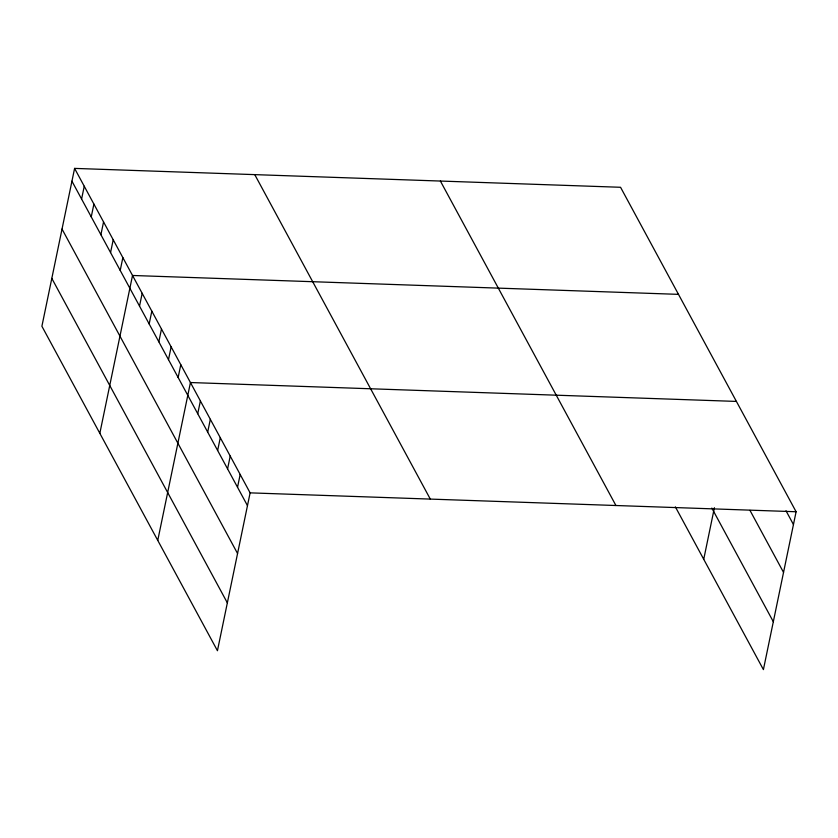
<?xml version="1.0" encoding="UTF-8"?>
<svg xmlns="http://www.w3.org/2000/svg" width="838" height="838" viewBox="0 0 838 838"><rect width="100%" height="100%" fill="white"/><g stroke="black" fill="none" stroke-linecap="round" stroke-linejoin="round"><path stroke-width="1.26" d="M74.592 168.396L41.9 326.254L217.44 650.717L250.122 492.859L74.592 168.396L620.56 187.283L796.1 511.746L763.408 669.604L675.365 506.864M81.59 199.046L84.25 186.246M91.248 216.885L93.898 204.095M100.906 234.734L103.556 221.934M110.564 252.573L113.214 239.783M120.211 270.423L122.861 257.622M99.827 433.33L132.519 275.472L678.487 294.358M139.527 306.111L142.177 293.321M149.174 323.96L151.825 311.16M158.832 341.799L161.483 329.009M168.49 359.649L171.141 346.848M178.138 377.498L180.788 364.698M157.754 540.395L190.446 382.537L736.413 401.423M197.737 413.721L200.387 400.931M207.688 432.115L210.338 419.314M217.639 450.498L220.289 437.698M227.58 468.882L230.23 456.082M237.531 487.266L240.181 474.476M703.731 559.281L714.405 507.713M250.122 492.859L796.1 511.746M785.992 510.751L793.45 524.536M749.968 510.352L783.54 572.406M711.829 508.069L773.327 621.733M440.39 181.05L615.93 505.513M254.762 174.629L430.303 499.092M71.942 181.197L247.472 505.649M62.022 229.067L237.563 553.52M51.809 278.384L227.349 602.847"/></g></svg>
